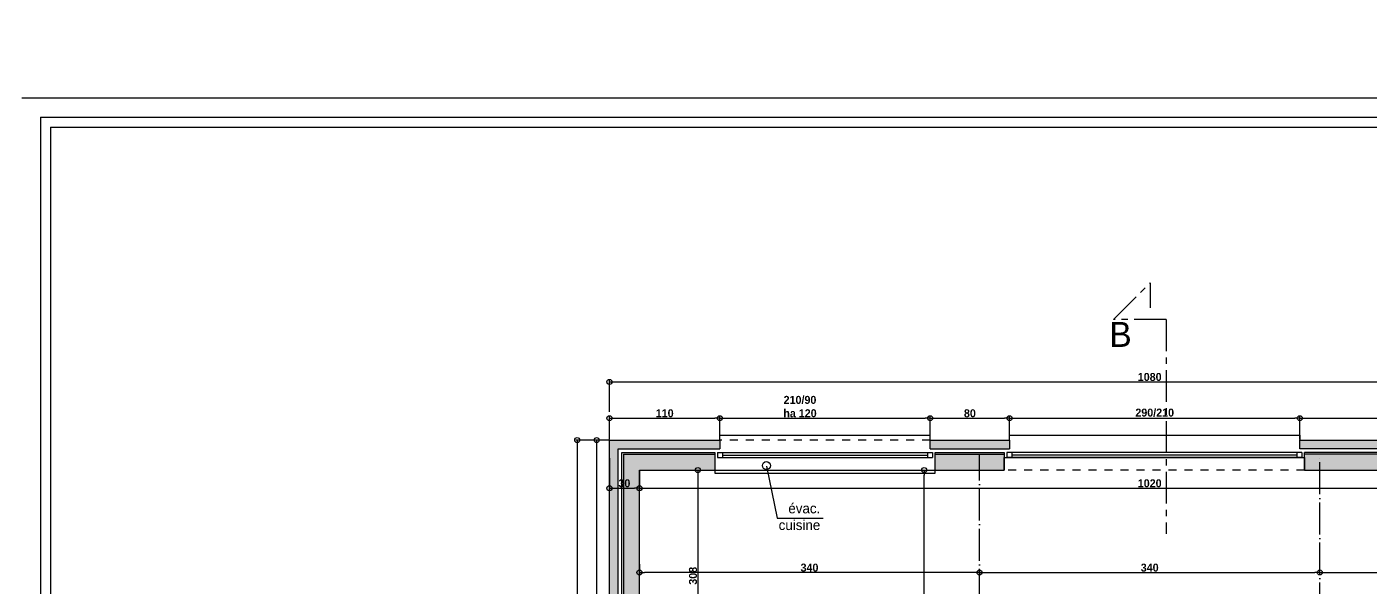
# Model space of a CAD drawing. Header units: millimetres. Extents: x -44462 to 306987, y -116160 to 12874.
# Drawn here: x -11012 to -9670, y -55912 to -55352 of the extents above; entities that cross this region are included whole.
import ezdxf

# ---------------------------------------------------------------- set-up
doc = ezdxf.new("R2010")
doc.units = ezdxf.units.MM
doc.header["$PDMODE"] = 35
doc.header["$PDSIZE"] = 10
for name, pattern in [('AXES', [50.8, 31.75, -6.35, 6.35, -6.35]), ('TRAIT_4', [20, 10, -10]), ('TRAIT_6', [100, 80, -10, 0, -10])]:
    doc.linetypes.add(name, pattern=pattern)
for name, color, linetype in [('AVP_HACHURES', 8, 'Continuous'), ('BLANC', 7, 'Continuous'), ('chassis fen.portes', 1, 'Continuous'), ('COTES', 1, 'Continuous'), ('COULEUR 8', 8, 'Continuous'), ('CYAN', 4, 'Continuous'), ('EGOUTTAGE', 6, 'Continuous'), ('JAUNE', 2, 'Continuous'), ('MURS', 7, 'Continuous'), ('ROUGE', 1, 'Continuous'), ('TEXTE', 1, 'Continuous')]:
    doc.layers.add(name, color=color, linetype=linetype)
doc.layers.add('SURFACE', color=5, linetype='Continuous', plot=False)
doc.styles.add('century', font='GOTHIC.TTF', dxfattribs={"height": 12})
doc.styles.add('CENTURY GOTHIC', font='GOTHIC.TTF')
doc.styles.add('Century Gothic Gras', font='GOTHICB.TTF')
doc.dimstyles.new('1-50', dxfattribs={"dimtxt": 8, "dimasz": 5, "dimexe": 1.25, "dimexo": 0.625, "dimtad": 1, "dimdec": 0, "dimtxsty": 'Century Gothic Gras', "dimblk": 'ORIGIN', "dimcen": 5, "dimclrd": 8, "dimclre": 5, "dimclrt": 6, "dimadec": 0, "dimazin": 0, "dimtfac": 1, "dimtdec": 0, "dimtmove": 0, "dimatfit": 3, "dimfxl": 0, "dimarcsym": 0})

# ---------------------------------------------------------------- blocks, each defined once
blk = doc.blocks.new('_Origin')
at = {"color": 0, "linetype": 'Continuous', "lineweight": -2}
blk.add_line((0, 0), (-1, 0), dxfattribs=at)
blk.add_circle((0, 0), 0.5, dxfattribs=at)
blk = doc.blocks.new('*D369')
at = {"layer": 'COTES', "color": 5, "lineweight": -2}
for p, q in [((-10430.1, -55737.1), (-10430.1, -55705.8)), ((-9350.1, -55737.1), (-9350.1, -55705.8))]:
    blk.add_line(p, q, dxfattribs=at)
at = {"layer": 'COTES', "color": 8, "lineweight": -2}
blk.add_line((-10425.1, -55707.1), (-9355.1, -55707.1), dxfattribs=at)
at = {"layer": 'Defpoints', "color": 0}
for p in [(-9350.1, -55707.1), (-10430.1, -55753.3), (-9350.1, -55765.2)]:
    blk.add_point(p, dxfattribs=at)
at = {"layer": 'COTES', "color": 8, "lineweight": -2, "xscale": 5, "yscale": 5, "zscale": 5, "rotation": 180}
blk.add_blockref('_Origin', (-10430.1, -55707.1), dxfattribs=at)
at = {"layer": 'COTES', "color": 8, "lineweight": -2, "xscale": 5, "yscale": 5, "zscale": 5}
blk.add_blockref('_Origin', (-9350.1, -55707.1), dxfattribs=at)
at = {"layer": 'COTES', "color": 6, "insert": (-9890.1, -55702.2), "char_height": 8, "attachment_point": 5, "style": 'Century Gothic Gras'}
blk.add_mtext('1080', dxfattribs=at)
blk = doc.blocks.new('*D370')
at = {"layer": 'COTES', "color": 5, "lineweight": -2}
for p, q in [((-10109.6, -55769), (-10109.6, -55742.1)), ((-10030.1, -55764.6), (-10030.1, -55742.1))]:
    blk.add_line(p, q, dxfattribs=at)
at = {"layer": 'COTES', "color": 8, "lineweight": -2}
blk.add_line((-10104.6, -55743.4), (-10035.1, -55743.4), dxfattribs=at)
at = {"layer": 'Defpoints', "color": 0}
for p in [(-10030.1, -55743.4), (-10109.6, -55769.6), (-10030.1, -55765.2)]:
    blk.add_point(p, dxfattribs=at)
at = {"layer": 'COTES', "color": 8, "lineweight": -2, "xscale": 5, "yscale": 5, "zscale": 5, "rotation": 180}
blk.add_blockref('_Origin', (-10109.6, -55743.4), dxfattribs=at)
at = {"layer": 'COTES', "color": 8, "lineweight": -2, "xscale": 5, "yscale": 5, "zscale": 5}
blk.add_blockref('_Origin', (-10030.1, -55743.4), dxfattribs=at)
at = {"layer": 'COTES', "color": 6, "insert": (-10069.8, -55738.5), "char_height": 8, "attachment_point": 5, "style": 'Century Gothic Gras'}
blk.add_mtext('80', dxfattribs=at)
blk = doc.blocks.new('*D371')
at = {"layer": 'COTES', "color": 5, "lineweight": -2}
for p, q in [((-10430.1, -55764.6), (-10430.1, -55742.1)), ((-10319.6, -55762.1), (-10319.6, -55742.1))]:
    blk.add_line(p, q, dxfattribs=at)
at = {"layer": 'COTES', "color": 8, "lineweight": -2}
blk.add_line((-10425.1, -55743.4), (-10324.6, -55743.4), dxfattribs=at)
at = {"layer": 'Defpoints', "color": 0}
for p in [(-10319.6, -55743.4), (-10319.6, -55762.7), (-10430.1, -55765.2)]:
    blk.add_point(p, dxfattribs=at)
at = {"layer": 'COTES', "color": 8, "lineweight": -2, "xscale": 5, "yscale": 5, "zscale": 5, "rotation": 180}
blk.add_blockref('_Origin', (-10430.1, -55743.4), dxfattribs=at)
at = {"layer": 'COTES', "color": 8, "lineweight": -2, "xscale": 5, "yscale": 5, "zscale": 5}
blk.add_blockref('_Origin', (-10319.6, -55743.4), dxfattribs=at)
at = {"layer": 'COTES', "color": 6, "insert": (-10374.8, -55738.5), "char_height": 8, "attachment_point": 5, "style": 'Century Gothic Gras'}
blk.add_mtext('110', dxfattribs=at)
blk = doc.blocks.new('*D378')
at = {"layer": 'COTES', "color": 5, "lineweight": -2}
for p, q in [((-10371.6, -55795.2), (-10340.4, -55795.2)), ((-10371.6, -56103.6), (-10340.4, -56103.6))]:
    blk.add_line(p, q, dxfattribs=at)
at = {"layer": 'COTES', "color": 8, "lineweight": -2}
blk.add_line((-10341.6, -55800.2), (-10341.6, -56098.6), dxfattribs=at)
at = {"layer": 'Defpoints', "color": 0}
for p in [(-10383.6, -55795.2), (-10383.6, -56103.6), (-10341.6, -56103.6)]:
    blk.add_point(p, dxfattribs=at)
at = {"layer": 'COTES', "color": 8, "lineweight": -2, "xscale": 5, "yscale": 5, "zscale": 5}
for p, rotation in [((-10341.6, -55795.2), 90), ((-10341.6, -56103.6), 270)]:
    blk.add_blockref('_Origin', p, dxfattribs=dict(at, rotation=rotation))
at = {"layer": 'COTES', "color": 6, "insert": (-10346.5, -55900.9), "char_height": 8, "attachment_point": 5, "rotation": 90, "style": 'Century Gothic Gras'}
blk.add_mtext('308', dxfattribs=at)
blk = doc.blocks.new('*D263')
at = {"layer": 'Defpoints', "color": 0}
for p in [(-10115.7, -55795.2), (-10115.4, -55795.2), (-10070.7, -56233.1)]:
    blk.add_point(p, dxfattribs=at)
at = {"layer": 'ROUGE', "color": 5, "lineweight": -2}
for p, q in [((-10115.4, -55795.2), (-10114.1, -55795.2)), ((-10085.4, -56233.1), (-10116.6, -56233.1))]:
    blk.add_line(p, q, dxfattribs=at)
at = {"layer": 'ROUGE', "color": 8, "lineweight": -2}
blk.add_line((-10115.4, -56228.1), (-10115.4, -55800.2), dxfattribs=at)
at = {"layer": 'ROUGE', "color": 8, "lineweight": -2, "xscale": 5, "yscale": 5, "zscale": 5}
for p, rotation in [((-10115.4, -55795.2), 90), ((-10115.4, -56233.1), 270)]:
    blk.add_blockref('_Origin', p, dxfattribs=dict(at, rotation=rotation))
at = {"layer": 'ROUGE', "color": 6, "insert": (-10120.2, -55964.2), "char_height": 8, "attachment_point": 5, "rotation": 90, "style": 'Century Gothic Gras'}
blk.add_mtext('438', dxfattribs=at)
blk = doc.blocks.new('*D264')
at = {"layer": 'COTES', "color": 5, "lineweight": -2}
for p, q in [((-10030.1, -55764.6), (-10030.1, -55742.1)), ((-9740.1, -55764.6), (-9740.1, -55742.1))]:
    blk.add_line(p, q, dxfattribs=at)
at = {"layer": 'COTES', "color": 8, "lineweight": -2}
blk.add_line((-10025.1, -55743.4), (-9745.1, -55743.4), dxfattribs=at)
at = {"layer": 'Defpoints', "color": 0}
for p in [(-9740.1, -55743.4), (-10030.1, -55765.2), (-9740.1, -55765.2)]:
    blk.add_point(p, dxfattribs=at)
at = {"layer": 'COTES', "color": 8, "lineweight": -2, "xscale": 5, "yscale": 5, "zscale": 5, "rotation": 180}
blk.add_blockref('_Origin', (-10030.1, -55743.4), dxfattribs=at)
at = {"layer": 'COTES', "color": 8, "lineweight": -2, "xscale": 5, "yscale": 5, "zscale": 5}
blk.add_blockref('_Origin', (-9740.1, -55743.4), dxfattribs=at)
at = {"layer": 'COTES', "color": 6, "insert": (-9885.1, -55737.9), "char_height": 8, "attachment_point": 5, "style": 'Century Gothic Gras'}
blk.add_mtext('290/210', dxfattribs=at)
blk = doc.blocks.new('*D229')
at = {"layer": 'COTES', "color": 5, "lineweight": -2}
for p, q in [((-10319.6, -55751.5), (-10319.6, -55742.1)), ((-10109.6, -55751.5), (-10109.6, -55742.1))]:
    blk.add_line(p, q, dxfattribs=at)
at = {"layer": 'COTES', "color": 8, "lineweight": -2}
blk.add_line((-10314.6, -55743.4), (-10114.6, -55743.4), dxfattribs=at)
at = {"layer": 'Defpoints', "color": 0}
for p in [(-10109.6, -55743.4), (-10319.6, -55752.1), (-10109.6, -55752.1)]:
    blk.add_point(p, dxfattribs=at)
at = {"layer": 'COTES', "color": 8, "lineweight": -2, "xscale": 5, "yscale": 5, "zscale": 5, "rotation": 180}
blk.add_blockref('_Origin', (-10319.6, -55743.4), dxfattribs=at)
at = {"layer": 'COTES', "color": 8, "lineweight": -2, "xscale": 5, "yscale": 5, "zscale": 5}
blk.add_blockref('_Origin', (-10109.6, -55743.4), dxfattribs=at)
at = {"layer": 'COTES', "color": 6, "insert": (-10239.6, -55731.8), "char_height": 8, "attachment_point": 5, "style": 'Century Gothic Gras'}
blk.add_mtext('210/90\\Pha 120', dxfattribs=at)
blk = doc.blocks.new('*D326')
at = {"layer": 'COTES', "color": 5, "lineweight": -2}
for p, q in [((-10430.1, -55783.4), (-10430.1, -55814.6)), ((-10400.1, -55795.8), (-10400.1, -55814.6))]:
    blk.add_line(p, q, dxfattribs=at)
at = {"layer": 'COTES', "color": 8, "lineweight": -2}
blk.add_line((-10425.1, -55813.4), (-10405.1, -55813.4), dxfattribs=at)
at = {"layer": 'Defpoints', "color": 0}
for p in [(-10430.1, -55769.6), (-10400.1, -55795.2), (-10400.1, -55813.4)]:
    blk.add_point(p, dxfattribs=at)
at = {"layer": 'COTES', "color": 8, "lineweight": -2, "xscale": 5, "yscale": 5, "zscale": 5, "rotation": 180}
blk.add_blockref('_Origin', (-10430.1, -55813.4), dxfattribs=at)
at = {"layer": 'COTES', "color": 8, "lineweight": -2, "xscale": 5, "yscale": 5, "zscale": 5}
blk.add_blockref('_Origin', (-10400.1, -55813.4), dxfattribs=at)
at = {"layer": 'COTES', "color": 6, "insert": (-10415.1, -55808.5), "char_height": 8, "attachment_point": 5, "style": 'Century Gothic Gras'}
blk.add_mtext('30', dxfattribs=at)
blk = doc.blocks.new('*D327')
at = {"layer": 'COTES', "color": 5, "lineweight": -2}
for p, q in [((-10400.1, -55795.8), (-10400.1, -55814.6)), ((-9380.1, -55795.8), (-9380.1, -55814.6))]:
    blk.add_line(p, q, dxfattribs=at)
at = {"layer": 'COTES', "color": 8, "lineweight": -2}
blk.add_line((-10395.1, -55813.4), (-9385.1, -55813.4), dxfattribs=at)
at = {"layer": 'Defpoints', "color": 0}
for p in [(-10400.1, -55795.2), (-9380.1, -55795.2), (-9380.1, -55813.4)]:
    blk.add_point(p, dxfattribs=at)
at = {"layer": 'COTES', "color": 8, "lineweight": -2, "xscale": 5, "yscale": 5, "zscale": 5, "rotation": 180}
blk.add_blockref('_Origin', (-10400.1, -55813.4), dxfattribs=at)
at = {"layer": 'COTES', "color": 8, "lineweight": -2, "xscale": 5, "yscale": 5, "zscale": 5}
blk.add_blockref('_Origin', (-9380.1, -55813.4), dxfattribs=at)
at = {"layer": 'COTES', "color": 6, "insert": (-9890.1, -55808.5), "char_height": 8, "attachment_point": 5, "style": 'Century Gothic Gras'}
blk.add_mtext('1020', dxfattribs=at)
blk = doc.blocks.new('*D338')
at = {"layer": 'COTES', "color": 5, "lineweight": -2}
for p, q in [((-9878.5, -56178.7), (-9878.5, -56210)), ((-9798.5, -56232.5), (-9798.5, -56207.5))]:
    blk.add_line(p, q, dxfattribs=at)
at = {"layer": 'COTES', "color": 8, "lineweight": -2}
blk.add_line((-9873.5, -56208.7), (-9803.5, -56208.7), dxfattribs=at)
at = {"layer": 'Defpoints', "color": 0}
for p in [(-9878.5, -27807), (-9798.5, -56208.7), (-9798.5, -56233.1)]:
    blk.add_point(p, dxfattribs=at)
at = {"layer": 'COTES', "color": 8, "lineweight": -2, "xscale": 5, "yscale": 5, "zscale": 5, "rotation": 180}
blk.add_blockref('_Origin', (-9878.5, -56208.7), dxfattribs=at)
at = {"layer": 'COTES', "color": 8, "lineweight": -2, "xscale": 5, "yscale": 5, "zscale": 5}
blk.add_blockref('_Origin', (-9798.5, -56208.7), dxfattribs=at)
at = {"layer": 'COTES', "color": 6, "insert": (-9838.5, -56203.3), "char_height": 8, "attachment_point": 5, "style": 'Century Gothic Gras'}
blk.add_mtext('80/205', dxfattribs=at)
blk = doc.blocks.new('*D256')
at = {"layer": 'COTES', "color": 5, "lineweight": -2}
for p, q in [((-10400.1, -55889.2), (-10400.1, -55898.9)), ((-10060.1, -55895.8), (-10060.1, -55898.9))]:
    blk.add_line(p, q, dxfattribs=at)
at = {"layer": 'COTES', "color": 8, "lineweight": -2}
blk.add_line((-10065.1, -55897.6), (-10395.1, -55897.6), dxfattribs=at)
at = {"layer": 'Defpoints', "color": 0}
for p in [(-10400.1, -55888.6), (-10400.1, -55897.6), (-10060.1, -55895.1)]:
    blk.add_point(p, dxfattribs=at)
at = {"layer": 'COTES', "color": 8, "lineweight": -2, "xscale": 5, "yscale": 5, "zscale": 5, "rotation": 180}
blk.add_blockref('_Origin', (-10400.1, -55897.6), dxfattribs=at)
at = {"layer": 'COTES', "color": 8, "lineweight": -2, "xscale": 5, "yscale": 5, "zscale": 5}
blk.add_blockref('_Origin', (-10060.1, -55897.6), dxfattribs=at)
at = {"layer": 'COTES', "color": 6, "insert": (-10230.1, -55892.8), "char_height": 8, "attachment_point": 5, "style": 'Century Gothic Gras'}
blk.add_mtext('340', dxfattribs=at)
blk = doc.blocks.new('*D257')
at = {"layer": 'COTES', "color": 5, "lineweight": -2}
for p, q in [((-10060.1, -55897.6), (-10060.1, -55896.4)), ((-9720.1, -55897.6), (-9720.1, -55896.4))]:
    blk.add_line(p, q, dxfattribs=at)
at = {"layer": 'COTES', "color": 8, "lineweight": -2}
blk.add_line((-10055.1, -55897.6), (-9725.1, -55897.6), dxfattribs=at)
at = {"layer": 'Defpoints', "color": 0}
for p in [(-10060.1, -55897.6), (-9720.1, -55897.6), (-9720.1, -55897.6)]:
    blk.add_point(p, dxfattribs=at)
at = {"layer": 'COTES', "color": 8, "lineweight": -2, "xscale": 5, "yscale": 5, "zscale": 5, "rotation": 180}
blk.add_blockref('_Origin', (-10060.1, -55897.6), dxfattribs=at)
at = {"layer": 'COTES', "color": 8, "lineweight": -2, "xscale": 5, "yscale": 5, "zscale": 5}
blk.add_blockref('_Origin', (-9720.1, -55897.6), dxfattribs=at)
at = {"layer": 'COTES', "color": 6, "insert": (-9890.1, -55892.8), "char_height": 8, "attachment_point": 5, "style": 'Century Gothic Gras'}
blk.add_mtext('340', dxfattribs=at)
blk = doc.blocks.new('*D365')
at = {"layer": 'COTES', "color": 5, "lineweight": -2}
for p, q in [((-9740.1, -55764.6), (-9740.1, -55742.1)), ((-9350.1, -55764.6), (-9350.1, -55742.1))]:
    blk.add_line(p, q, dxfattribs=at)
at = {"layer": 'COTES', "color": 8, "lineweight": -2}
blk.add_line((-9735.1, -55743.4), (-9355.1, -55743.4), dxfattribs=at)
at = {"layer": 'Defpoints', "color": 0}
for p in [(-9350.1, -55743.4), (-9740.1, -55765.2), (-9350.1, -55765.2)]:
    blk.add_point(p, dxfattribs=at)
at = {"layer": 'COTES', "color": 8, "lineweight": -2, "xscale": 5, "yscale": 5, "zscale": 5, "rotation": 180}
blk.add_blockref('_Origin', (-9740.1, -55743.4), dxfattribs=at)
at = {"layer": 'COTES', "color": 8, "lineweight": -2, "xscale": 5, "yscale": 5, "zscale": 5}
blk.add_blockref('_Origin', (-9350.1, -55743.4), dxfattribs=at)
at = {"layer": 'COTES', "color": 6, "insert": (-9545.1, -55738.5), "char_height": 8, "attachment_point": 5, "style": 'Century Gothic Gras'}
blk.add_mtext('390', dxfattribs=at)
blk = doc.blocks.new('*D305')
at = {"layer": 'COULEUR 8', "color": 5, "lineweight": -2}
for p, q in [((-9720.1, -55897.6), (-9720.1, -55896.4)), ((-9380.1, -55903.4), (-9380.1, -55896.4))]:
    blk.add_line(p, q, dxfattribs=at)
at = {"layer": 'COULEUR 8', "color": 8, "lineweight": -2}
blk.add_line((-9715.1, -55897.6), (-9385.1, -55897.6), dxfattribs=at)
at = {"layer": 'Defpoints', "color": 0}
for p in [(-9720.1, -55897.6), (-9380.1, -55897.6), (-9380.1, -55904)]:
    blk.add_point(p, dxfattribs=at)
at = {"layer": 'COULEUR 8', "color": 8, "lineweight": -2, "xscale": 5, "yscale": 5, "zscale": 5, "rotation": 180}
blk.add_blockref('_Origin', (-9720.1, -55897.6), dxfattribs=at)
at = {"layer": 'COULEUR 8', "color": 8, "lineweight": -2, "xscale": 5, "yscale": 5, "zscale": 5}
blk.add_blockref('_Origin', (-9380.1, -55897.6), dxfattribs=at)
at = {"layer": 'COULEUR 8', "color": 6, "insert": (-9550.1, -55892.8), "char_height": 8, "attachment_point": 5, "style": 'Century Gothic Gras'}
blk.add_mtext('340', dxfattribs=at)
blk = doc.blocks.new('PETIT CARTOUCHE_HOR')
at = {"color": 1}
blk.add_line((-2100, 1485), (0, 1485), dxfattribs=at)
at = {"layer": 'chassis fen.portes', "color": 2, "linetype": 'Continuous'}
for q in [(-2081.3, 18), (-20.5, 1465.7)]:
    blk.add_line((-2081.3, 1465.7), q, dxfattribs=at)
at = {"layer": 'chassis fen.portes', "color": 5, "linetype": 'Continuous'}
for q in [(-2071.3, 28), (-30.5, 1455.7)]:
    blk.add_line((-2071.3, 1455.7), q, dxfattribs=at)
at = {"style": 'CENTURY GOTHIC'}
for tag, p, height in [('DATE', (-210.2, 171.4), 20), ('DOSSIERN°', (-210.2, 111.5), 20), ('COMMENTAIRE', (-210.2, 95.4), 12), ('COMMENTAIRESUITE', (-210.2, 79.7), 12), ('FEUILLEN°', (-222, 32.7), 20), ('TOTALFEUILLES', (-181.6, 32.7), 20), ('ÉCH.', (-103.2, 32.7), 12)]:
    blk.add_attdef(tag, p, '', height=height, dxfattribs=at)
blk = doc.blocks.new('*D424')
at = {"layer": 'Defpoints', "color": 0}
for p in [(-10430.1, -55765.2), (-10462.2, -56475.2), (-10430.1, -56475.2)]:
    blk.add_point(p, dxfattribs=at)
at = {"layer": 'ROUGE', "color": 5, "lineweight": -2}
for p, q in [((-10432.2, -55765.2), (-10463.5, -55765.2)), ((-10432.2, -56475.2), (-10463.5, -56475.2))]:
    blk.add_line(p, q, dxfattribs=at)
at = {"layer": 'ROUGE', "color": 8, "lineweight": -2}
blk.add_line((-10462.2, -55770.2), (-10462.2, -56470.2), dxfattribs=at)
at = {"layer": 'ROUGE', "color": 8, "lineweight": -2, "xscale": 5, "yscale": 5, "zscale": 5}
for p, rotation in [((-10462.2, -55765.2), 90), ((-10462.2, -56475.2), 270)]:
    blk.add_blockref('_Origin', p, dxfattribs=dict(at, rotation=rotation))
at = {"layer": 'ROUGE', "color": 6, "insert": (-10467, -56120.2), "char_height": 8, "attachment_point": 5, "rotation": 90, "style": 'Century Gothic Gras'}
blk.add_mtext('710', dxfattribs=at)
blk = doc.blocks.new('*D425')
at = {"layer": 'Defpoints', "color": 0}
for p in [(-10430.1, -55765.2), (-10442.8, -56275.2), (-10422.6, -56275.2)]:
    blk.add_point(p, dxfattribs=at)
at = {"layer": 'ROUGE', "color": 5, "lineweight": -2}
for p, q in [((-10430.7, -55765.2), (-10444.1, -55765.2)), ((-10423.3, -56275.2), (-10444.1, -56275.2))]:
    blk.add_line(p, q, dxfattribs=at)
at = {"layer": 'ROUGE', "color": 8, "lineweight": -2}
blk.add_line((-10442.8, -55770.2), (-10442.8, -56270.2), dxfattribs=at)
at = {"layer": 'ROUGE', "color": 8, "lineweight": -2, "xscale": 5, "yscale": 5, "zscale": 5}
for p, rotation in [((-10442.8, -55765.2), 90), ((-10442.8, -56275.2), 270)]:
    blk.add_blockref('_Origin', p, dxfattribs=dict(at, rotation=rotation))
at = {"layer": 'ROUGE', "color": 6, "insert": (-10447.7, -56020.2), "char_height": 8, "attachment_point": 5, "rotation": 90, "style": 'Century Gothic Gras'}
blk.add_mtext('510', dxfattribs=at)

msp = doc.modelspace()

# ---------------------------------------------------------------- hatches: boundary and pattern name
msp.add_hatch(color=254).paths.add_polyline_path([(-9350.1, -55765.2), (-9740.1, -55765.2), (-9740.1, -55774), (-9358.9, -55774), (-9358.9, -55875.2), (-9350.1, -55875.2)])
at = {"layer": 'COULEUR 8'}
h = msp.add_hatch(color=253, dxfattribs=at)
h.paths.add_polyline_path([(-10416, -56270.2), (-10400.1, -56270.2), (-10400.1, -56107.4), (-10400.1, -56097.4), (-10400.1, -55795.2), (-10324.6, -55795.2), (-10324.6, -55779.3), (-10416, -55779.3)])
h.paths.add_polyline_path([(-10400.1, -56360.2), (-10416, -56360.2), (-10416, -56460.9), (-10370.7, -56460.9), (-10370.7, -56445.2), (-10400.1, -56445.2), (-10400.1, -56426.8, -1), (-10408.1, -56426.8, -1), (-10400.1, -56426.8)])
h.paths.add_polyline_path([(-10358.7, -56445.2), (-10358.7, -56460.9), (-10284.8, -56460.9), (-10284.8, -56445.2)])
h.paths.add_polyline_path([(-10214.8, -56445.2), (-10214.8, -56460.9), (-10175.1, -56460.9), (-10175.1, -56445.2), (-10180.1, -56445.2)])
h.paths.add_polyline_path([(-10105.1, -56445.2), (-10105.1, -56461), (-10064.3, -56461), (-10064.3, -56445.2)])
h.paths.add_polyline_path([(-10423, -55802.3), (-10407.2, -55802.3), (-10407.2, -55814.7), (-10423, -55814.7)], flags=9)
h.paths.add_polyline_path([(-10390.2, -56468.1), (-10390.2, -56452.3), (-10377.8, -56452.3), (-10377.8, -56468.1)], flags=9)
h.paths.add_polyline_path([(-10087.6, -56447.8), (-10087.6, -56432.6), (-10075.2, -56432.6), (-10075.2, -56447.8)], flags=9)
h = msp.add_hatch(color=253, dxfattribs=at)
h.paths.add_polyline_path([(-10035.5, -55795.2), (-10035.5, -55779.3), (-10060.1, -55779.3), (-10060.1, -55795.2)])
h.paths.add_polyline_path([(-10060.1, -55779.3), (-10104.6, -55779.3), (-10104.6, -55795.2), (-10060.1, -55795.2)])
h = msp.add_hatch(color=253, dxfattribs=at)
h.paths.add_polyline_path([(-9720.1, -55779.3), (-9720.1, -55795.2), (-9380.1, -55795.2), (-9380.1, -55870.2), (-9364.2, -55870.2), (-9364.2, -55779.3)])
h.paths.add_polyline_path([(-9720.1, -55779.3), (-9735.4, -55779.3), (-9735.4, -55795.2), (-9720.1, -55795.2)])
h.paths.add_polyline_path([(-9373, -55802.3), (-9357.2, -55802.3), (-9357.2, -55814.7), (-9373, -55814.7)], flags=9)
at = {"layer": 'ROUGE'}
h = msp.add_hatch(color=254, dxfattribs=at)
h.paths.add_polyline_path([(-10030.1, -55774), (-10030.1, -55765.2), (-10109.6, -55765.2), (-10109.6, -55774)])
h.paths.add_polyline_path([(-10319.6, -55774), (-10319.6, -55765.2), (-10430.1, -55765.2), (-10430.1, -56275.2), (-10421.3, -56275.2), (-10421.3, -55774)])

# ---------------------------------------------------------------- linework, layer by layer
at = {"layer": 'AVP_HACHURES', "color": 6, "linetype": 'AXES'}
for p, q in [((-9926.2, -55644.6), (-9889.7, -55608.2)), ((-9889.7, -55608.2), (-9889.7, -55633.1)), ((-9873.8, -55644.6), (-9926.2, -55644.6)), ((-9873.8, -55644.6), (-9873.8, -55858.9))]:
    msp.add_line(p, q, dxfattribs=at)
at = {"layer": 'BLANC'}
for p, q in [((-10430.1, -55765.2), (-10319.6, -55765.2)), ((-10430.1, -56275.2), (-10430.1, -55765.2)), ((-10324.6, -55777.8), (-10324.6, -55795.2)), ((-10319.6, -55765.2), (-10319.6, -55774)), ((-10109.6, -55765.2), (-10030.1, -55765.2)), ((-10109.6, -55774), (-10109.6, -55765.2)), ((-10104.6, -55795.2), (-10104.6, -55777.8)), ((-10035.5, -55777.8), (-10035.5, -55795.2)), ((-10030.1, -55765.2), (-10030.1, -55774)), ((-9740.1, -55765.2), (-9350.1, -55765.2)), ((-9740.1, -55774), (-9740.1, -55765.2)), ((-9735.4, -55795.2), (-9735.4, -55777.8)), ((-10400.1, -55795.2), (-10324.6, -55795.2)), ((-10400.1, -56097.4), (-10400.1, -55795.2)), ((-10104.6, -55795.2), (-10035.5, -55795.2)), ((-9735.4, -55795.2), (-9380.1, -55795.2))]:
    msp.add_line(p, q, dxfattribs=at)
at = {"layer": 'COULEUR 8'}
for p, q in [((-10421.3, -55774), (-10319.6, -55774)), ((-10421.3, -56275.2), (-10421.3, -55774)), ((-10417.5, -55777.8), (-10324.6, -55777.8)), ((-10417.5, -56270.2), (-10417.5, -55777.8)), ((-10109.6, -55774), (-10030.1, -55774)), ((-10104.6, -55777.8), (-10035.5, -55777.8)), ((-9358.9, -55774), (-9740.1, -55774)), ((-9362.7, -55777.8), (-9735.4, -55777.8)), ((-10416, -55779.3), (-10324.6, -55779.3)), ((-10416, -55779.3), (-10416, -56270.2)), ((-10104.6, -55779.3), (-10035.5, -55779.3)), ((-9364.2, -55779.3), (-9735.4, -55779.3))]:
    msp.add_line(p, q, dxfattribs=at)
at = {"layer": 'COULEUR 8', "linetype": 'TRAIT_4', "ltscale": 0.8}
for p, q in [((-10109.6, -55765.2), (-10319.6, -55765.2)), ((-10324.6, -55795.2), (-10104.6, -55795.2)), ((-9735.4, -55795.2), (-10035.5, -55795.2))]:
    msp.add_line(p, q, dxfattribs=at)
at = {"layer": 'CYAN'}
for p, q in [((-10317.1, -55780.2), (-10112.1, -55780.2)), ((-9742.9, -55780.2), (-10028, -55780.2))]:
    msp.add_line(p, q, dxfattribs=at)
at = {"layer": 'EGOUTTAGE'}
msp.add_circle((-10273.2, -55790.8), 4, dxfattribs=at)
at = {"layer": 'JAUNE'}
for p, q in [((-10322.1, -55777.7), (-10107.1, -55777.7)), ((-10322.1, -55777.7), (-10322.1, -55782.7)), ((-10317.1, -55777.7), (-10317.1, -55782.7)), ((-10112.1, -55777.7), (-10112.1, -55782.7)), ((-10107.1, -55777.7), (-10107.1, -55782.7)), ((-9737.9, -55777.7), (-10033, -55777.7)), ((-10033, -55777.7), (-10033, -55782.7)), ((-10028, -55777.7), (-10028, -55782.7)), ((-9742.9, -55777.7), (-9742.9, -55782.7)), ((-9737.9, -55777.7), (-9737.9, -55782.7)), ((-10322.1, -55782.7), (-10107.1, -55782.7)), ((-9737.9, -55782.7), (-10033, -55782.7))]:
    msp.add_line(p, q, dxfattribs=at)
at = {"layer": 'ROUGE'}
for p, q in [((-10319.6, -55765.2), (-10319.6, -55760.2)), ((-10319.6, -55760.2), (-10109.6, -55760.2)), ((-10109.6, -55765.2), (-10109.6, -55760.2)), ((-10030.1, -55765.2), (-10030.1, -55760.2)), ((-10030.1, -55760.2), (-9740.1, -55760.2)), ((-9740.1, -55760.2), (-9740.1, -55765.2)), ((-10324.6, -55795.2), (-10324.6, -55798.2)), ((-10324.6, -55798.2), (-10104.6, -55798.2)), ((-10104.6, -55798.2), (-10104.6, -55795.2))]:
    msp.add_line(p, q, dxfattribs=at)
at = {"layer": 'ROUGE', "linetype": 'TRAIT_6', "ltscale": 0.4}
for p, q in [((-10060.1, -56126.4), (-10060.1, -55779.3)), ((-9720.1, -56461), (-9720.1, -55779.3))]:
    msp.add_line(p, q, dxfattribs=at)
at = {"layer": 'SURFACE'}
msp.add_lwpolyline([(-10400.1, -55795.2), (-10035.5, -55795.2), (-10035.5, -55782.7), (-9735.4, -55782.7), (-9735.4, -55795.2), (-9380.1, -55795.2), (-9380.1, -56145.6), (-9788.5, -56145.6), (-9788.5, -56233.1), (-10180.1, -56233.1), (-10180.1, -56097.4), (-10400.1, -56097.4), (-10400.1, -55795.2)], dxfattribs=at)

# ---------------------------------------------------------------- block references
at = {"color": 1}
msp.add_blockref('PETIT CARTOUCHE_HOR', (-8917.2, -56908.1), dxfattribs=at)

# ---------------------------------------------------------------- texts
at = {"layer": 'MURS', "color": 7, "linetype": 'Continuous', "insert": (-9930.4, -55647.1), "char_height": 25, "width": 155.794, "attachment_point": 1, "style": 'century'}
msp.add_mtext('B', dxfattribs=at)
at = {"layer": 'TEXTE', "insert": (-10219.3, -55828.5), "char_height": 10, "width": 69.659, "attachment_point": 3, "style": 'CENTURY GOTHIC'}
msp.add_mtext('évac. cuisine', dxfattribs=at)

# ---------------------------------------------------------------- dimensions: what is measured, and where the dimension line sits
at = {"layer": 'COTES'}
dim = msp.add_linear_dim(base=(-9798.5, -56208.7), p1=(-9878.5, -27807), p2=(-9798.5, -56233.1), text='<>/205', dimstyle='1-50', override={"dimtmove": 1}, dxfattribs=at)
dim.commit()
dim.dimension.update_dxf_attribs({"geometry": '*D338', "text_midpoint": (-9838.5, -56203.3)})
for base, p1, p2, picture, middle in [((-9350.1, -55707.1), (-10430.1, -55753.3), (-9350.1, -55765.2), '*D369', (-9890.1, -55702.2)), ((-10319.5947863, -55743.3690202), (-10430.0947863, -55765.1920156), (-10319.5947863, -55762.6920156), '*D371', (-10374.8447863, -55738.5427966)), ((-10030.0947863, -55743.3690202), (-10109.5947863, -55769.6139712), (-10030.0947863, -55765.1920156), '*D370', (-10069.8447863, -55738.5427966)), ((-9350.1, -55743.4), (-9740.1, -55765.2), (-9350.1, -55765.2), '*D365', (-9545.1, -55738.5)), ((-10400.1, -55897.6), (-10060.1, -55895.1), (-10400.1, -55888.6), '*D256', (-10230.1, -55892.8)), ((-9720.1, -55897.6), (-10060.1, -55897.6), (-9720.1, -55897.6), '*D257', (-9890.1, -55892.8))]:
    dim = msp.add_linear_dim(base=base, p1=p1, p2=p2, dimstyle='1-50', dxfattribs=at)
    dim.commit()
    dim.dimension.update_dxf_attribs({"geometry": picture, "text_midpoint": middle})
dim = msp.add_linear_dim(base=(-10109.6, -55743.4), p1=(-10319.6, -55752.1), p2=(-10109.6, -55752.1), text='<>/90\\Pha 120', dimstyle='1-50', dxfattribs=at)
dim.commit()
dim.dimension.update_dxf_attribs({"geometry": '*D229', "text_midpoint": (-10239.6, -55743.4), "dimtype": 160})
dim = msp.add_linear_dim(base=(-9740.1, -55743.4), p1=(-10030.1, -55765.2), p2=(-9740.1, -55765.2), text='<>/210', dimstyle='1-50', dxfattribs=at)
dim.commit()
dim.dimension.update_dxf_attribs({"geometry": '*D264', "text_midpoint": (-9885.1, -55737.9)})
for base, p1, p2, picture, middle in [((-10400.1, -55813.4), (-10430.1, -55769.6), (-10400.1, -55795.2), '*D326', (-10415.1, -55808.5)), ((-9380.1, -55813.4), (-10400.1, -55795.2), (-9380.1, -55795.2), '*D327', (-9890.1, -55808.5))]:
    dim = msp.add_linear_dim(base=base, p1=p1, p2=p2, dimstyle='1-50', override={"dimtmove": 1}, dxfattribs=at)
    dim.commit()
    dim.dimension.update_dxf_attribs({"geometry": picture, "text_midpoint": middle})
dim = msp.add_linear_dim(base=(-10341.6, -56103.6), p1=(-10383.6, -55795.2), p2=(-10383.6, -56103.6), angle=90, dimstyle='1-50', dxfattribs=at)
dim.commit()
dim.dimension.update_dxf_attribs({"geometry": '*D378', "text_midpoint": (-10341.6, -55900.9), "dimtype": 160})
at = {"layer": 'COULEUR 8'}
dim = msp.add_linear_dim(base=(-9380.1, -55897.6), p1=(-9720.1, -55897.6), p2=(-9380.1, -55904), dimstyle='1-50', override={"dimtmove": 1}, dxfattribs=at)
dim.commit()
dim.dimension.update_dxf_attribs({"geometry": '*D305', "text_midpoint": (-9550.1, -55892.8)})
at = {"layer": 'ROUGE'}
for base, p2, picture, middle in [((-10462.2, -56475.2), (-10430.1, -56475.2), '*D424', (-10467, -56120.2)), ((-10442.8, -56275.2), (-10422.6, -56275.2), '*D425', (-10447.7, -56020.2))]:
    dim = msp.add_linear_dim(base=base, p1=(-10430.1, -55765.2), p2=p2, angle=90, dimstyle='1-50', dxfattribs=at)
    dim.commit()
    dim.dimension.update_dxf_attribs({"geometry": picture, "text_midpoint": middle})
at = {"layer": 'ROUGE', "color": 253}
dim = msp.add_linear_dim(base=(-10115.4, -55795.2), p1=(-10070.7, -56233.1), p2=(-10115.7, -55795.2), angle=90, dimstyle='1-50', dxfattribs=at)
dim.commit()
dim.dimension.update_dxf_attribs({"geometry": '*D263', "text_midpoint": (-10115.4, -55964.2), "dimtype": 160})

# ---------------------------------------------------------------- leaders
at = {"layer": 'BLANC'}
msp.add_leader([(-10273.2, -55791.2), (-10262.5, -55843.3), (-10216.4, -55843.3)], dimstyle='1-50', override={"dimgap": 0.625, "dimtad": 0}, dxfattribs=at)

doc.saveas('drawing.dxf')
